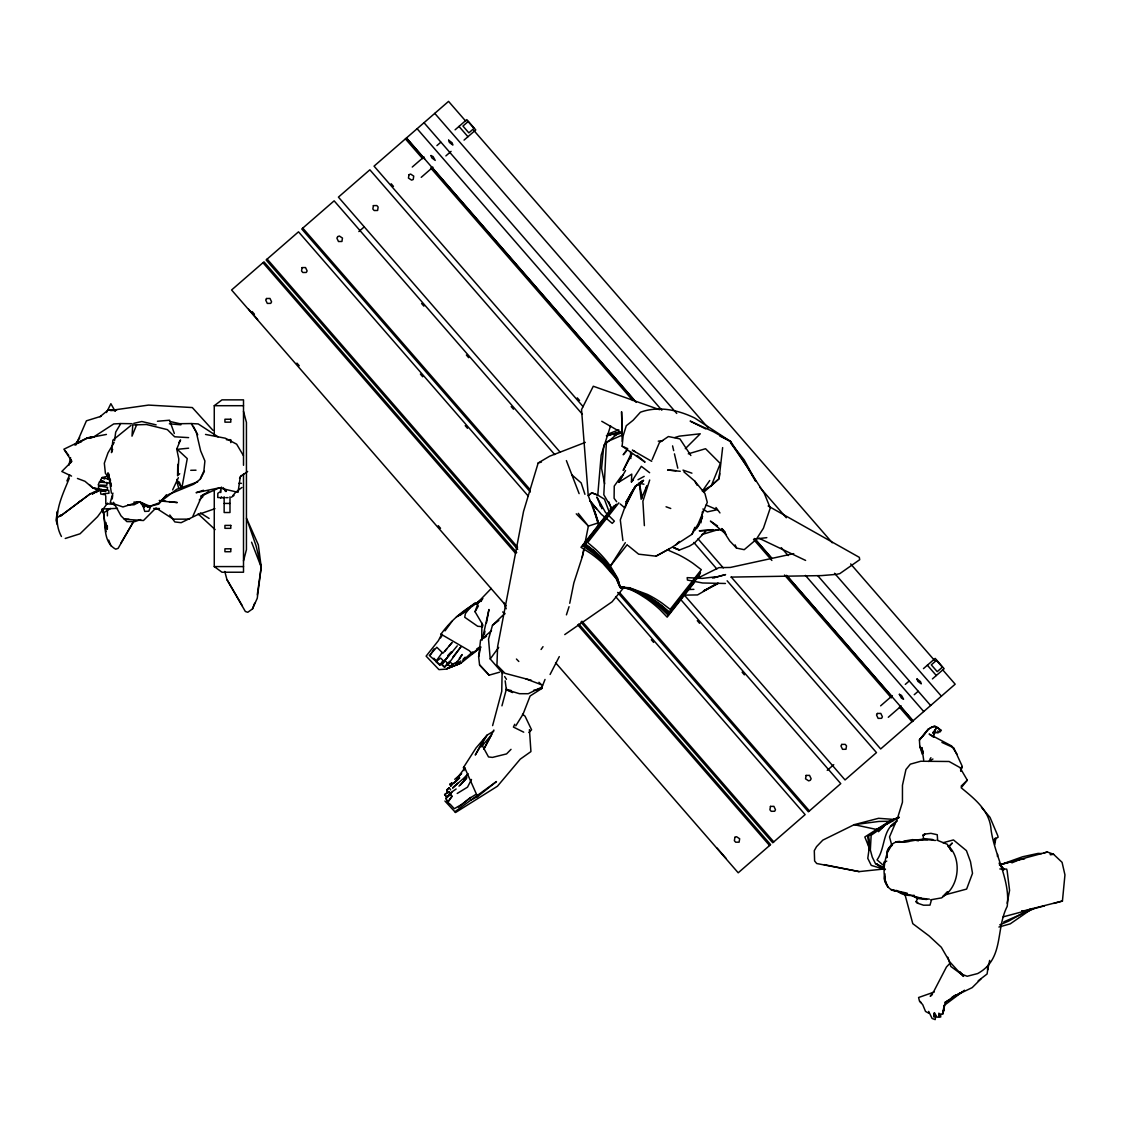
<?xml version="1.0" encoding="UTF-8"?>
<svg xmlns="http://www.w3.org/2000/svg" width="1121" height="1121" viewBox="0 0 1121 1121"><rect width="100%" height="100%" fill="white"/><g stroke="black" fill="none" stroke-linecap="round" stroke-linejoin="round"><path stroke-width="1.5" d="M107.35 525.903L107.336 529.238L105.92 522.456M107.392 515.87L107.434 509.186M886.865 857.691L886.893 851.498C889.275 846.229 893.731 841.212 899.995 841.423M61.431 536.483C51.034 517.271 61.963 496.407 69.292 478.247M57.311 518.182L57.381 511.428L56.05 520.144L57.269 524.642M481.708 639.587L481.904 623.136M502.138 671.507L501.746 691.335L492.609 725.623M633.449 479.788L631.431 481.946L631.754 474.127L618.708 482.296L625.546 470.498M220.781 492.581L220.879 490.816M886.935 856.458L887.089 853.992L887.145 857.299M236.251 491.657L232.846 495.594M934.325 1012.866L934.017 1017.083L934.452 1012.711L937.002 1017.167L940.729 1016.999L940.645 1014.561M943.728 1009.923L942.817 1013.762L944.092 1005.509L964.508 990.221M994.916 841.661L995.224 838.2M637.106 455.448L645.051 462.146L622.141 446.172L623.108 435.957L626.289 425.728L633.155 420.235L640.413 412.22C658.447 405.732 677.925 409.866 694.642 417.979L730.738 441.534L764.354 493.548L770.267 507.981L763.429 528.229L756.115 539.593L744.204 549.682L736.511 548.085L729.743 540.967L721.826 528.552L725.189 532.013M883.404 867.374L883.937 862.189L886.725 861.124M1053.768 903.442L1062.428 901.032L1064.95 874.898L1062.077 862.343L1053.558 854.286L1047.392 852.002L999.372 864.908M988.414 964.578L987.097 973.981L978.185 980.847M499.574 672.194L489.162 675.15L479.578 664.935L478.639 656.794L480.545 640.133L491.502 630.675M719.682 473.51L719.079 478.681L711.289 485.743L702.264 491.04M107.84 478.947L108.261 475.57M112.24 498.971L112.661 495.496M944.092 1005.509L943.069 1013.832L939.37 1014.211L939.062 1016.593L938.894 1013.118M997.41 856.43L997.662 854.426M257.269 594.859L261.207 567.072L256.036 545.703L246.508 518.238L258.334 544.862L261.207 567.072L257.269 598.236L252.477 608.927L247.755 612.29L245.345 611.477L226.946 579.599L224.775 571.444M114.566 440.609L115.701 432.075L120.774 423.556L132.138 423.71M177.763 474.295L178.814 459.05L176.726 449.045L180.565 439.936L178.828 442.599M869.504 848.653L864.837 836.981L890.2 820.74L899.224 817.265L890.2 820.698L882.675 826.611L892.372 820.124L898.874 817.545L892.372 820.124L868.313 836.028L868.901 850.391L867.78 858.322L871.241 865.37L885.268 869.602M722.639 447.601L719.079 478.681L703.54 492.399M515.786 725.833L523.073 714.119L530.135 695.973L541.933 688.392L542.438 685.001M493.744 731.102L487.103 735.11L483.235 740.322L482.394 745.759L488.518 756.955L492.455 757.404L506.58 753.901L511.022 749.332M994.789 844.575L995.854 838.214M176.824 479.438L181.784 488.434L187.263 458.601L177.076 449.157M484.342 634.472L484.959 631.151M486.5 622.828L488.952 609.502L482.184 640.063M1007.176 903.26L1009.573 890.34L1007.148 870.863L1006.672 869.111L999.862 868.957M70.567 462.861L71.212 459.554M569.734 603.28L573.854 582.878L582.205 557.137L583.831 548.968M585.12 542.438L588.371 526.099L597.549 523.115M471.787 654.328L479.816 647.588M569.048 606.685L566.427 614.854M885.044 873.904L884.105 878.458C885.366 884.091 888.715 889.92 894.88 890.985M478.639 656.794L480.405 648.428M989.661 960.431L987.615 969.959L987.489 966.666M582.205 557.137L584.195 548.982M625.378 507.295C628.489 496.925 633.365 485.645 643.44 480.391L639.32 483.277L641.156 499.251L646.845 485.841L645.668 490.466M221.44 487.103L220.248 491.741L217.852 493.268L217.74 497.5L223.611 497.808M700.877 522.904L702.264 513.922M945.003 1003.379L943.532 1011.142M243.509 560.878L246.438 549.654L246.438 422.449L243.509 411.421M501.942 705.852L506.58 688.434M931.467 899.869L929.996 905.137L923.522 905.208L917.188 903.064L916.137 901.648L917.496 898.482L912.494 895.805L890.999 889.584L907.197 893.199M112.941 493.128L110.25 502.656L122.96 506.944L139.06 501.83L150.074 506.23L158.748 504.1L166.581 494.907L159.869 502.18L172.242 492.722M504.954 613.313L492.497 625.238L488.518 639.194L490.227 658.98L502.895 673.553M585.302 442.389L549.71 456.177L538.178 462.973L523.535 511.428L497.612 646.635L496.939 665.089L504.94 673.287L531.438 680.335M960.683 771.304L962.266 766.344L953.719 747.791L941.906 742.41M610.581 425.784L601.164 455.154L597.759 495.104L604.443 499.195L609.109 511.793M649.704 479.984L642.894 501.241L644.379 525.637M545.03 679.452L542.004 687.061L528.215 693.717L519.471 693.703L506.37 689.751L505.165 680.825M960.655 770.295L961.706 767.212L960.571 770.267M70.567 457.564L68.942 465.201M626.555 502.516L620.305 519.962L622.898 540.518M483.011 625.28L475.052 611.716L478.177 603.042L482.633 598.558L480.951 601.487M112.661 449.381L111.483 452.604L112.899 440.133L131.059 425.363M252.477 608.927L254.607 603.252M888.308 850.783L892.442 843.875L888.266 849.312L889.528 847.56C884.119 859.162 881.302 875.291 888 887.047L885.001 880.882L884.805 876.047M150.943 505.879L148.799 511.204L144.763 511.428L141.947 502.853L141.386 504.198L143.656 506.244L141.947 502.853M702.138 512.647L702.671 511.302M711.289 485.743L720.327 463.519L705.557 448.708L688.294 453.837M136.664 424.719L131.998 436.153L132.782 424.943L146.501 424.509L167.365 429.623L174.652 436.784L188.608 437.624M628.082 545.577L638.648 554.18L655.981 556.17L671.703 547.454L691.979 534.297L694.838 527.346M700.121 522.246L702.531 516.459L700.093 522.442M652.128 459.694L659.414 442.585L668.396 436.545L679.929 438.9L690.872 455.532M75.99 444.911L86.415 420.823L101.268 416.227M193.022 515.898L201.752 496.239L208.702 491.306M66.91 480.951L69.698 474.87M172.634 489.877L178.365 477.7M631.333 453.304L623.178 470.456L631.978 454.033M514.749 724.264L513.418 727.067L523.717 732.181M200.533 478.793L204.4 471.268M106.495 412.556L110.881 403.7L115.169 411.295M550.089 674.464L559.295 656.612M471.493 779.459L467.513 787.152L457.2 793.472M493.871 730.023L483.796 749.206L491.741 734.479L481.455 746.74M483.235 740.322L475.276 755.036L487.103 735.11L476.061 747.931L463.491 767.465L464.038 770.617M475.052 611.716L478.415 605.872M134.016 520.817L118.125 548.351L115.715 549.178C102.207 541.961 106.159 523.283 103.104 510.882M697.038 527.949L699.518 523.689L695.16 529.981M121.068 542.802L133.945 520.859M618.708 482.296L622.94 475.08M114.146 442.501L108.008 452.814L104.323 463.211L105.402 473.286L110.573 480.25M430.548 654.804L434.079 648.863M691.979 534.297L698.145 523.913L707.281 502.348L704.913 493.478L694.74 481.063L683.838 471.787M933.933 734.409L935.643 731.593M239.544 478.373L241.365 475.374M631.431 481.946L641.324 466.322L649.634 472.726M440.567 637.905L442.347 635.089M445.037 630.871L452.001 621.328M625.308 542.676L610.385 566.063L617.643 578.17L620.081 587.39C630.016 587.726 638.662 593.71 646.719 598.936A102.543 85.154 40.2 0 1 659.807 609.516L667.177 617.139L694.516 582.345M929.827 759.449L930.934 757.712M74.897 445.093L79.745 437.835M932.826 733.33L936.666 727.599L934.311 731.13L933.737 737.324L929.127 734.045L951.673 745.997L956.984 754.167M541.065 649.493L543.012 646.677M702.769 490.48L709.719 480.531M621.286 476.313L614.238 486.094L614.098 498.299L616.648 501.718M464.837 767.941L457.957 777.119L461.614 773.504L454.734 779.319M490.227 658.98L498.677 647.392M107.574 503.091L97.597 516.655L80.039 533.792L65.242 538.472M449.577 661.348L444.729 666.995L441.87 664.178L444.869 660.479M459.246 658.433L462.132 654.552L459.624 658.966L455.294 663.31L457.816 664.445L458.825 662.875L457.83 661.894L455.701 662.903M627.382 449.171L623.206 454.762L626.653 450.866M448.12 801.641L452.155 796.344L450.264 794.369L445.724 798.558L448.19 801.739L451.833 796.26L450.362 794.369L445.738 798.586M612.136 507.631L580.986 547.286L589.912 552.919A102.572 85.168 40.2 0 1 603 563.499L616.032 578.394L620.081 587.39L629.498 588.259L647.279 595.924A101.983 84.678 40.2 0 1 661.264 605.13L669.377 611.996L694.375 580.16M613.818 506.202L582.668 545.871L591.398 551.868A102.712 85.28 40.2 0 1 604.051 562.952L616.452 578.31L620.081 587.39L629.54 588.707L647.111 597.143A102.263 84.874 40.2 0 1 660.731 606.937L668.578 614.098L693.941 581.813M614.7 505.529L583.551 545.198L592.168 551.364A102.754 85.294 40.2 0 1 604.597 562.7C611.015 569.916 618.217 577.595 620.081 587.39C629.918 587.138 638.788 592.953 646.985 597.745A102.361 84.944 40.2 0 1 660.423 607.834L668.144 615.135L699.294 575.465M615.99 504.604L584.84 544.274L593.289 550.691A102.824 85.35 40.2 0 1 605.396 562.378C611.562 569.734 618.582 577.581 620.081 587.39C629.862 586.563 638.872 591.93 647.237 596.274A102.053 84.72 40.2 0 1 661.124 605.662L669.167 612.612L693.899 581.098M605.774 517.93L585.358 543.923L593.752 550.439M607.918 515.198L616.508 504.254M618.834 502.853L587.684 542.522L595.755 549.43A102.88 85.42 40.2 0 1 607.148 561.761L610.385 566.063L627.228 544.624M696.463 577.511L700.527 572.327M697.122 577.007L700.317 572.943M696.898 578.058L699.742 574.442M452.66 657.354L460.941 646.831L447.601 664.991L450.32 665.972L454.608 663.1M220.627 498.046L221.58 496.855M463.8 778.997L468.06 773.644M446.859 658.013L448.862 655.547M891.882 845.71L889.528 836.925L897.487 818.246L902.447 802.216L902.461 785.303L905.95 769.524L910.35 764.158L920.775 761.243L949.095 761.495L959.898 767.535L967.311 780.188L961.159 787.755C974.836 799.035 989.787 810.665 991.076 829.848C994.607 855.393 1010.567 880.405 1007.204 906.385C995.266 929.687 1004.542 958.833 977.666 973.56L967.185 976.265L960.697 973.813L949.781 961.888L941.304 947.245L929.001 935.853L912.774 923.662L904.703 893.521M624.131 587.124L612.094 601.795L564.746 634.598M451.497 652.814L457.256 645.822M940.127 730.752L938.095 727.641L935.46 726.926L932.238 726.758L927.88 729.435L919.416 739.972L919.851 746.936L922.037 751.196M443.37 660.9L440.105 664.837L436.265 661.404M479.97 647.882L471.955 653.487L469.237 650.642L440.973 634.15C451.217 620.011 465.285 607.848 481.049 600.94M925.371 733.134L919.416 739.972L928.412 729.505M444.715 651.329L446.817 648.807M448.932 646.299L452.099 642.515L443.131 653.039M451.987 652.226L444.827 660.339L446.957 658.209M465.215 777.68L467.373 775.143L452.884 787.657M949.263 846.537L952.318 843.02L948.408 846.845M460.381 785.008L466.925 777.708M447.727 655.659L451.104 651.988M452.688 788.133L457.592 783.243M949.879 963.387L946.46 966.975L933.891 991.202L930.234 996.303L932.448 994.495M237.106 491.152L241.94 487.467M456.485 778.478L460.801 773.98M491.306 588.413L476.159 604.149L482.633 598.558L460.353 615.121M458.993 786.143L466.07 778.829M453.949 783.215L459.68 777.932M528.888 732.531L531.578 729.799L525.034 716.151L522.47 714.189M452.366 784.238L459.372 777.357M675.627 545.058L679.284 541.429M981.043 978.857L972.173 987.629L951.449 997.592M878.486 831.698L884.049 826.247L871.157 835.243L870.344 849.984L872.25 857.075L875.711 864.123L883.81 867.22M961.103 786.185L967.311 780.188M462.875 660.521L472.544 651.932M463.085 659.246L465.215 657.2M685.295 448.694L700.261 433.785L679.382 436.139L674.814 437.526M179.738 473.721L177.566 475.78L177.763 464.374M58.502 517.061L60.884 514.833M199.3 499.994L202.971 496.575M470.245 797.97L458.475 807.12M412.262 167.043L423.948 156.884M436.924 145.604L440.819 142.227M455.098 129.812L466.812 119.625L475.766 129.924L464.052 140.111M358.86 231.557L364.171 226.932M421.216 177.342L432.902 167.197M445.878 155.903L451.076 151.391M880.63 705.838L892.316 695.679M905.292 684.399L909.187 681.022M923.466 668.606L935.18 658.419L944.134 668.719L932.42 678.906M827.228 770.351L833.744 764.69M888.294 717.272L901.27 705.992M914.246 694.698L918.141 691.321M449.213 787.811L446.873 789.843L447.573 792.449L446.817 789.899L449.241 787.839L450.67 789.913M606.377 435.719L619.353 432.174L603.855 445.191L601.571 468.48L604.639 483.796M897.29 821.006C881.849 828.994 885.842 847.672 877.042 859.863L882.521 864.613M705.74 531.214L694.502 543.026L689.443 546.123L679.438 550.033L673.413 547.524L679.438 550.033L674.688 548.057M99.965 416.732L108.359 409.88L116.71 409.866M440.973 634.15L441.73 634.178L438.423 640.609L426.12 656.121L438.956 669.615L446.2 669.125L461.053 663.043L481.007 647.097M470.624 797.381L461.992 804.275L454.299 808.717L449.955 803.995M471.1 799.89L477.532 796.625L496.463 781.547L454.888 811.73M99.629 489.583L95.916 492.511L99.783 489.527M149.654 506.874L150.901 505.907M475.108 602.86L457.648 616.396L470.175 607.442L465.355 613.663L464.753 617.279L477.7 626.289L482.689 626.695M172.55 492.497L176.726 489.26L197.688 481.904M458.601 662.637L460.843 660.942M214.265 435.438L214.265 405.704L222 399.861L243.509 399.861L243.509 465.285M492.497 625.238L498.859 620.459M90.451 493.646L60.156 516.305L90.451 493.646L97.877 490.381M247.629 471.479L240.3 476.761L238.03 492.329L219.198 487.873L196.091 492.694L203.49 490.269M476.523 649.143L479.185 647.293M868.901 850.391L868.313 836.028L881.19 827.032L893.633 820.586M962.463 991.805L944.933 1002.482L960.291 992.744M483.74 638.157L486.514 636.238M450.558 792.869L456.135 789.002M1032.385 908.528L1010.231 923.858L998.923 927.039M231.402 497.234L233.995 495.454M643.552 480.489L639.32 483.277L642.249 497.976M204.849 493.646L200.855 496.239L219.198 487.873M952.934 996.653L955.891 994.789M471.395 797.213L475.626 794.565M110.587 508.472L103.51 512.872L101.619 510.083M92.146 494.039L99.18 489.709M92.44 493.899L99.671 489.457M642.179 481.526L639.32 483.277L643.93 484.216M78.736 502.012L81.707 500.204M993.752 839.853L998.124 837.205L997.662 835.453L990.025 817.377L981.492 807.386M456.429 616.858L460.843 614.21M718.057 583.088L697.514 594.929L683.698 595.139M928.65 761.467L932.924 759.015M1027.228 910.686L1008.928 920.972L999.75 924.867M448.862 794.074L451.847 792.421M716.585 583.663L703.385 590.977L718 583.621M712.438 578.044L725.567 574.597L714.119 577.693M638.017 479.732L644.183 476.369M655.981 556.17L668.957 549.164M642.235 481.722L639.32 483.277L642.319 481.862M927.88 729.435L934.592 725.862L941.36 730.261L939.818 732.111L937.436 731.032M104.561 485.968L98.522 486.57L98.326 489.471L100.4 490.816L108.751 490.255L108.989 493.254L103.3 493.772M696.337 578.842L718.883 567.646L730.303 567.45L793.738 553.62M93.337 492.82L97.611 490.732M106.425 434.43L86.653 438.213L63.883 449.213L71.87 461.334L61.809 471.479L71.562 476.103M167.954 494.781L193.779 484.202L199.986 479.424L203.868 471.128L204.905 460.983L200.631 450.838L196.259 432.075L191.187 423.556L179.822 423.71L170.126 421.524M1044.45 905.88L1033.94 908.669L1003.813 921.868M623.248 434.668L606.377 442.038L603.827 494.767L612.374 509.466M108.205 476.117L102.067 477.56L100.47 480.461L103.02 481.61M1011.871 862.848L1020.923 859.064L1000.17 864.683M930.822 899.785L941.71 897.851L947.581 891.784L942.789 896.688C959.324 887.047 962.28 858.434 948.058 845.612L951.743 851.385L947.231 844.267L936.974 840.147M81.497 441.73L75.303 444.182L88.545 437.596L93.912 436.826L113.753 423.92L120.774 423.556M90.801 438.059L93.912 436.826L86.653 438.213M461.053 663.043L446.676 668.719L460.927 663.114M607.4 434.289L618.82 429.847M136.79 501.984L139.761 501.802L147.902 507.042L159.56 502.726M1001.866 864.179L1022.604 856.766L1038.186 853.389L1041.591 853.585M214.938 508.696L197.128 514.917L181.126 522.68L174.82 521.924L169.817 514.973M934.241 992.029L918.589 997.508L919.43 1000.941L921.322 1002.763M614.14 435.326L622.267 432.72M701.83 534.563L718.421 529.56M607.708 435.663L619.353 432.174M903.946 841.1L912.704 839.615L918.379 840.834M932.826 839.559C920.439 837.359 908.458 843.188 895.903 841.997L909.355 841.437M1003.155 916.866L1033.94 908.669M538.178 462.973L541.429 462.076M1020.923 859.064L1017.98 859.877L1024.594 858.896M1043.903 852.969L1047.392 852.002M942.999 842.74L953.453 839.937L966.428 850.629L970.506 861.713L972.51 873.329L966.624 889.079L945.718 894.684M1021.735 911.373L1062.428 901.032M533.554 690.368L541.933 688.392M878.878 828.475L875.557 829.246L854.188 824.678L822.814 840.133L816.55 846.649L814.294 850.671L814.617 860.984L816.719 863.52L859.106 871.606L883.866 869.013M133.749 423.346L141.835 421.524L156.141 424.887M188.608 448.19L178.463 449.213M1050.391 854.805L1053.558 854.286L1050.139 854.09M100.4 490.816L106.033 489.947L104.477 490.984L100.4 490.816L100.806 494.053L105.22 494.781M140.686 519.569L134.646 521.657L126.855 521.601L121.04 515.898L113.529 502.292M714.413 576.951L702.349 578.394L687.173 577.637L687.439 580.047L702.587 582.99L725.441 583.481M658.251 441.17L662.693 440.651M755.092 539.019L766.82 537.66M157.444 421.258L169.551 420.221L174.33 433.463M713.138 529.63L699.28 530.808L723.199 529.757M1029.667 909.243L1032.735 909.019M133.875 502.138L139.06 501.83M101.451 489.331L98.326 489.471L107.196 489.961L107.546 487.411L101.675 486.262M101.969 509.032L117.509 508.345M155.973 508.626L159.434 508.5M688.911 589.52L693.899 589.352M127.682 504.954L134.072 504.786L139.761 501.802L147.902 507.042M1021.693 910.925L1026.304 910.798M225.699 497.682L228.081 497.626M891.125 821.203L878.878 821.441L854.188 824.678L878.556 818.302L895.343 819.535M190.724 470.302L196.007 470.203M730.976 577.105L821.497 575.605L836.378 574.372L839.825 573.616L859.709 559.687L859.331 557.361L768.151 505.991M927.642 839.671L918.211 840.302L923.942 839.293L935.418 840.47M933.022 732.209L938.165 732.882M914.204 895.315C907.982 895.959 901.228 894.922 896.604 890.368M189.547 519.135L173.307 519.163L155.973 507.967L143.46 520.536L124.277 519.233L128.971 519.247M214.265 405.704L243.509 405.704M226.4 439.698L230.786 439.698L230.786 442.627M224.144 503.427L229.987 503.427M214.265 489.639L214.265 566.581L243.509 566.581M115.645 410.496L110.461 410.468L148.547 405.087L192.308 407.554L212.92 430.296M238.815 483.333L241.491 483.361M463.491 767.465L464.612 767.479L477.532 796.625M108.359 409.88L115.337 410.034M100.287 485.071L106.677 485.379L107.42 482.759L99.461 482.016L98.186 484.959L101.745 486.36M191.187 423.556L198.193 423.92L218.049 436.826M675.949 470.694L667.612 469.993L680.265 471.296M169.369 423.822L180.929 424.817M111.596 504.184L105.78 503.679L105.78 495.874M929.365 899.14L917.889 897.963L912.494 895.805L921.588 898.341M917.496 898.482L926.647 899.504M159.252 500.47L165.824 501.227M169.103 501.605L177.3 502.558L160.149 500.975M511.064 690.424L506.37 689.751L512.549 692.554M153.689 508.402L158.832 509.284M205.521 434.43L225.307 438.213L236.657 444.182L243.425 455.63M77.447 478.457L84.944 481.273L92.763 487.873L97.387 488.756M610.286 508.71L613.131 509.256M823.963 864.613L859.106 871.606M110.278 479.536L102.067 477.56L104.519 479.003M106.299 482.534L110.152 483.333M89.4 484.594L92.763 487.873L99.363 489.246M101.044 482.45L99.461 482.016L102.796 481.217L100.47 480.461L104.337 481.638M885.45 869.251L881.288 867.892L876.664 863.871L882.367 867.626M759.001 538.234L805.607 560.43M682.983 470.105L691.923 473.174M666.056 506.776L670.75 508.486M525.833 678.836L541.359 684.707L538.977 682.269M659.512 409.669L593.289 386.241L581.533 409.585L588.245 495.566L598.586 523.185L594.957 511.596M669.055 550.579L678.555 554.755A101.591 84.327 40.2 0 1 692.89 563.246L701.326 569.692L670.176 609.362L661.754 602.916A101.577 84.341 40.2 0 0 647.406 594.41L629.413 587.712L620.081 587.39L617.096 578.212L605.718 562.252A102.838 85.406 40.2 0 0 593.766 550.425M706.16 505.025L717.132 509.747L707.309 511.863L702.895 509.004M622.141 446.172L627.69 448.638M92.763 487.873L98.872 490.662M705.768 428.951L690.158 421.09L713.643 431.837L730.738 441.534L719.808 436.027M635.299 451.707L632.342 450.152L651.693 461.306M139.663 501.9L142.185 503.259M928.749 1013.188L925.512 1011.422L922.709 1004.64L919.612 1001.277M601.767 421.286L622.225 432.986L621.58 411.715L622.183 441.352M200.393 512.928L209.109 518.448M717.51 525.917L710.406 521.111L726.394 534.493M112.058 503.483L114.874 505.473M214.265 566.581L222 572.228L243.509 572.228L243.509 473.903M917.945 903.05L916.137 901.648L917.328 902.643M620.179 503.946L624.887 507.939M571.906 474.884L581.168 482.913L584.938 494.319M215.092 529.588L198.095 513.866M576.25 513.852L588.455 526.155L578.268 513.362M516.431 659.036L518.813 661.474M433.827 658.237L436.013 660.535M479.578 664.935L489.162 675.15M444.925 801.025L455.532 812.515L497.458 786.213L520.242 759.155L530.934 751.588L529.434 729.617M719.962 512.928L715.969 507.491M502.726 611.94L504.702 614.154M465.79 121.208L448.554 101.38L374.05 166.146L583.13 406.671M473.833 130.456L832.258 542.774M850.643 563.919L934.508 660.395M942.537 669.643L955.176 684.188L880.672 748.954L731.326 577.147M458.993 126.421L467.947 136.72M927.361 665.215L936.315 675.529M434.766 113.375L708.192 427.9M759.884 487.369L786.297 517.762M834.556 573.265L941.388 696.169M424.018 122.721L676.748 413.453M818.05 576.012L930.64 705.515M417.11 128.719L661.81 410.202M781.281 547.651L788.175 555.582M805.41 575.395L923.732 711.513M424.817 159.14L406.433 137.995L636.125 402.369M431.711 167.071L633.897 399.665M755.68 539.747L771.752 558.244M786.69 575.423L891.237 695.693M900.429 706.258L913.055 720.803M754.447 538.486L771.682 558.314M786.62 575.493L912.984 720.873M405.41 138.892L422.645 158.706M430.688 167.954L632.875 400.547M753.508 539.313L771.879 560.458M784.518 575.003L891.363 697.907M899.406 707.155L912.032 721.686M391.159 183.76L393.457 186.408M577.259 397.857L579.557 400.491M698.005 538.823L723.283 567.899M582.388 414.28L369.86 169.803L338.416 197.128L560.136 452.183M693.815 542.466L716.795 568.908M727.137 580.804L876.482 752.597L845.038 779.936L684.202 594.915M554.713 454.58L334.142 200.841L301.759 228.992L530.373 491.979M679.943 598.628L840.764 783.635L808.381 811.8L617.671 592.42M421.58 303.483L423.878 306.131M466.378 355.035L468.676 357.669M511.19 406.573L513.488 409.207M697.29 620.656L699.588 623.304M742.102 672.194L744.4 674.842M302.782 228.109L530.247 489.765M619.843 592.855L809.404 810.903M528.271 496.127L298.508 231.823L266.125 259.974L517.706 549.388M615.583 596.568L805.13 814.617L772.747 842.768L580.888 622.071M420.403 374.106L422.701 376.754M465.215 425.658L467.513 428.292M651.315 639.741L653.613 642.389M267.148 259.077L517.58 547.174M581.911 621.188L773.77 841.885M516.711 552.583L263.981 261.838L231.585 289.989L506.146 605.844M578.744 623.935L770.603 844.631L738.207 872.797L555.554 662.665M262.959 262.72L515.688 553.466M577.721 624.831L769.581 845.528M252.141 311.568L254.439 314.216M296.939 363.106L299.237 365.754M438.241 525.665L440.539 528.299M248.68 309.242L257.662 319.527M717.048 848.037L726.03 858.322M922.008 749.501L919.851 746.936L922.429 750.145L923.115 753.186L921.826 747.539L923.69 760.08M223.037 487.551L226.302 491.474L224.186 488.798L225.503 491.502M999.077 863.156L1004.206 869.378M596.862 509.382L589.618 500.358L601.276 514.245L612.262 523.367L614.378 521.153L605.368 512.227L596.862 497.023L599.945 504.52M960.319 972.103L963.612 976.405L958.987 971.529L963.443 975.746L950.832 966.456L947.848 957.236M999.778 864.697L1003.687 869.826M64.92 450.418L68.745 455.448M446.676 800.464L449.171 803.757M999.652 864.025L1003.673 869.7M504.646 676.538L506.454 679.326M226.946 579.599L242.402 605.929M755.568 481.189L747.09 466.672L730.444 442.487L744.162 459.89L755.68 480.937M694.74 481.063L697.192 485.337M193.316 426.246L197.744 434.822M928.678 1011.408L932.097 1018.457L935.18 1019.62L935.629 1016.565L934.283 1013.776M109.073 475.963L107.658 473.132L111.371 486.108L108.317 473.076L111.427 493.226M885.001 880.882L885.884 882.83M735.124 544.89L736.511 548.085M179.276 482.002L181.784 488.434M143.026 503.343L144.511 507.168L143.558 504.31M251.594 542.2L261.207 567.072M566.385 460.605L579.123 493.632M503.819 602.523L506.216 608.759M108.723 540.126L110.867 545.801M922.261 754.265L919.977 746.292M608.941 502.012L611.59 509.705M600.478 506.426L600.183 503.749L601.893 508.71M593.233 506.72L598.936 526.814M176.712 480.951L178.519 487.593M672.572 445.878L673.693 450.656M674.436 453.851L677.785 468.172M600.183 503.749L600.604 506.117M103.16 510.489L106.061 531.732M868.313 836.028L869.293 843.847M923.662 838.704L922.975 835.327L924.293 834.15L930.934 833.337L937.254 834.725L937.618 840.19M630.548 451.609L630.843 458.559M229.987 496.785L229.987 512.521L224.144 512.521L224.144 496.785M77.055 442.501L77.055 443.356M430.996 155.539L431.767 157.809L435.214 160.401L433.126 156.632L430.996 155.539M448.652 140.195L449.423 142.465L452.87 145.043L452.099 142.773L448.652 140.195M899.364 694.333L901.438 698.103L903.582 699.196L901.508 695.426L899.364 694.333M917.02 678.99L917.791 681.26L921.238 683.852L920.467 681.582L917.02 678.99M635.677 485.827L626.415 504.086L635.677 485.869L640.287 483.571L635.649 485.954L626.079 501.956L635.649 485.954M266.532 298.508L265.705 300.036L267.302 303.413L270.75 303.371L271.576 301.829L269.979 298.452L266.532 298.508M302.081 267.597L301.549 271.002L302.852 272.501L306.299 272.459L307.126 270.918L305.529 267.555L302.081 267.597M337.715 236.629L336.889 238.156L338.486 241.533L341.933 241.477L342.466 238.072L339.355 236.013L337.715 236.629M408.983 174.666L408.45 178.071L411.575 180.131L413.215 179.528L413.733 176.123L410.622 174.063L408.983 174.666M734.9 837.303L734.367 840.708L735.67 842.207L739.117 842.165L739.65 838.76L736.525 836.7L734.9 837.303M770.449 806.391L769.917 809.796L771.22 811.31L774.681 811.254L775.494 809.726L773.896 806.349L770.449 806.391M806.083 775.424L805.551 778.829L808.675 780.875L810.315 780.272L811.142 778.745L809.53 775.368L806.083 775.424M877.351 713.46L876.524 715.002L878.135 718.379L881.582 718.323L882.409 716.795L880.798 713.418L877.351 713.46M373.391 205.619L372.859 209.024L374.162 210.524L377.609 210.468L378.141 207.063L376.838 205.563L373.391 205.619M841.759 744.414L840.932 745.941L842.53 749.318L845.977 749.262L846.523 745.857L845.206 744.358L841.759 744.414M442.249 652.562L435.971 661.348L429.329 655.477L436.826 647.279L442.249 652.562M443.145 660.661L439.824 665.159L435.957 661.768L440.665 658.097L443.145 660.661M452.422 783.915L450.712 786.073L450.152 783.985L451.805 783.061L452.52 783.873L450.726 786.129L450.152 783.985L451.889 783.201L452.422 783.915M447.657 663.408L444.505 667.289L441.45 664.417L445.345 660.83L447.657 663.408M450.096 662.091L447.601 664.991L450.698 666.364L452.688 664.207L450.096 662.091M450.796 793.472L446.719 797.045L444.673 794.663L448.834 791.538L450.796 793.472M468.116 121.572L462.945 126.056L468.858 132.853L474.015 128.369L468.116 121.572M450.362 793.822L446.634 797.073L444.589 794.551L448.834 791.566L450.362 793.822M936.483 660.367L931.313 664.851L937.226 671.647L942.383 667.163L936.483 660.367M591.86 492.82L588.245 495.566L591.832 492.848L597.759 495.104L591.86 492.82M894.6 823.823L890.775 826.443L894.6 823.837M924.335 834.585L922.975 835.327L925.035 834.318L924.335 834.585M230.786 419.226L224.929 419.226L224.929 422.155L230.786 422.155L230.786 419.226M230.786 525.399L224.929 525.399L224.929 528.327L230.786 528.327L230.786 525.399M230.786 548.8L224.929 548.8L224.929 551.728L230.786 551.728L230.786 548.8M104.477 490.984L100.988 490.508L105.71 491.544L104.477 490.984"/></g></svg>
